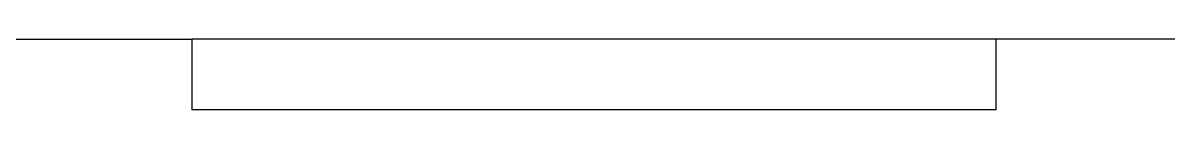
# Model space of a CAD drawing. Header units: metres. Extents: x 0 to 728, y 1000 to 1425.
# Drawn here: x 120.2 to 185.3, y 1128 to 1132 of the extents above; entities that cross this region are included whole.
import ezdxf

# ---------------------------------------------------------------- set-up
doc = ezdxf.new("R2010")
doc.units = ezdxf.units.M

msp = doc.modelspace()

# ---------------------------------------------------------------- linework, layer by layer
at = {"layer": 'COMPONENT1'}
for p, q in [((109.817, 1131.999), (129.817, 1131.999)), ((129.817, 1131.999), (129.817, 1127.998)), ((175.516, 1131.999), (129.817, 1131.999)), ((175.516, 1127.998), (175.516, 1131.999)), ((195.515, 1131.999), (175.516, 1131.999)), ((175.516, 1127.998), (129.817, 1127.998))]:
    msp.add_line(p, q, dxfattribs=at)

doc.saveas('drawing.dxf')
